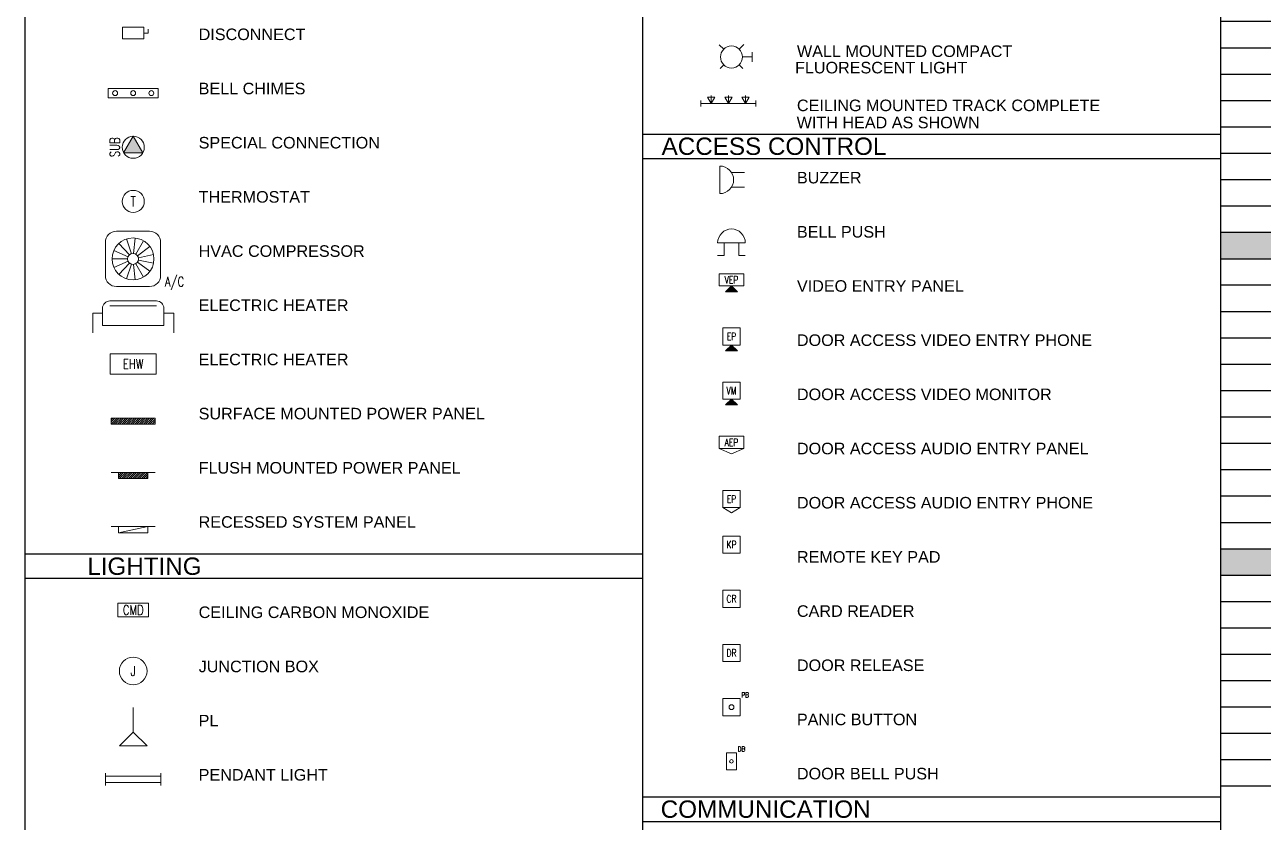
# Paper-space layout 'Symbols A0' of a CAD drawing. Header units: inches. Extents: x 0 to 46.6, y 0 to 35.5.
# Drawn here: x 14.22 to 27.73, y 17.95 to 26.64 of the extents above; entities that cross this region are included whole.
import ezdxf
from ezdxf.enums import TextEntityAlignment as Align

# ---------------------------------------------------------------- set-up
doc = ezdxf.new("R2010")
doc.units = ezdxf.units.IN
for name, color, linetype, lineweight in [('E-ACCS', 152, 'Continuous', 5), ('E-LITE', 24, 'Continuous', 5), ('E-LITE-IDEN', 4, 'Continuous', 5), ('E-POWR', 1, 'Continuous', 5), ('G-ANNO-TEXT', 3, 'Continuous', 15), ('G-PAPR-MEDM', 6, 'Continuous', 30)]:
    doc.layers.add(name, color=color, linetype=linetype, lineweight=lineweight)
doc.layers.add('E-CTRL-IDEN', color=4, linetype='Continuous')
doc.styles.add('LARGE', font='arial.ttf', dxfattribs={"height": 0.1875})
doc.styles.add('MEDIUM', font='arial.ttf', dxfattribs={"height": 0.125})
doc.styles.add('Medium text', font='arial.ttf', dxfattribs={"height": 3.2})
doc.styles.add('NOTES_ROMANS', font='romans.shx', dxfattribs={"width": 0.75})

# ---------------------------------------------------------------- blocks, each defined once
blk = doc.blocks.new('CEILING CARBON MONOXIDE')
blk.add_lwpolyline([(0, 0), (12.5, 0), (12.5, 5.56), (0, 5.56)], close=True)
at = {"style": 'NOTES_ROMANS', "width": 0.75}
blk.add_text('CMD', height=4, dxfattribs=at).set_placement((6.25, 2.78), align=Align.MIDDLE_CENTER)
blk = doc.blocks.new('DISCONNECT')
for p, q in [((8.69, 2.37), (10.45, 2.37)), ((10.45, 2.37), (10.45, 3.93))]:
    blk.add_line(p, q)
blk.add_lwpolyline([(8.69, 0), (0, 0), (0, 4.74), (8.69, 4.74)], close=True)
blk = doc.blocks.new('BELL CHIMES')
for p, q in [((-1.86, 10.23), (-1.86, -10.23)), ((1.86, 10.23), (-1.86, 10.23)), ((1.86, -10.23), (1.86, 10.23)), ((-1.86, -10.23), (1.86, -10.23))]:
    blk.add_line(p, q)
for centre in [(0, 7.37), (0, 0), (0, -7.37)]:
    blk.add_circle(centre, 1)
blk = doc.blocks.new('SPECIAL CONNECTION')
blk.add_lwpolyline([(0, 4.5), (-3.9, -2.25), (3.9, -2.25)], close=True)
blk.add_circle((0, 0), 4.5)
blk.add_solid([(-3.9, -2.25), (0, 4.5), (3.9, -2.25)])
at = {"style": 'NOTES_ROMANS', "width": 0.75}
blk.add_text('SUB', height=4, rotation=90, dxfattribs=at).set_placement((-7.5, 0), align=Align.MIDDLE_CENTER)
blk = doc.blocks.new('THERMOSTAT')
blk.add_circle((0, 0), 4.5)
at = {"style": 'NOTES_ROMANS', "width": 0.75}
blk.add_text('T', height=4, dxfattribs=at).set_placement((0, 0), align=Align.MIDDLE_CENTER)
blk = doc.blocks.new('HVAC COMPRESSOR')
for p, q in [((4.5, 22.5), (18, 22.5)), ((0, 4.5), (0, 18)), ((9.75, 12.91), (5.53, 17.6)), ((10.56, 13.38), (8.61, 19.38)), ((11.48, 13.47), (12.14, 19.75)), ((12.37, 13.19), (15.52, 18.65)), ((13.06, 12.56), (18.16, 16.27)), ((22.5, 18), (22.5, 4.5)), ((9.01, 11.25), (2.71, 11.25)), ((9.21, 12.16), (3.44, 14.73)), ((9.21, 10.34), (3.44, 7.77)), ((13.44, 11.71), (19.61, 13.03)), ((13.44, 10.79), (19.61, 9.47)), ((9.75, 9.59), (5.53, 4.9)), ((10.56, 9.12), (8.61, 3.12)), ((11.48, 9.03), (12.14, 2.75)), ((12.37, 9.31), (15.52, 3.85)), ((13.06, 9.94), (18.16, 6.23)), ((18, 0), (4.5, 0))]:
    blk.add_line(p, q)
for radius in [8.54, 2.24]:
    blk.add_circle((11.25, 11.25), radius)
for centre, start, end in [((4.5, 18), 90, 180), ((18, 18), 0, 90), ((4.5, 4.5), 180, 270), ((18, 4.5), 270, 0)]:
    blk.add_arc(centre, 4.5, start, end)
at = {"style": 'NOTES_ROMANS', "width": 0.75}
blk.add_text('A/C', height=4, dxfattribs=at).set_placement((24.25, 2), align=Align.MIDDLE_LEFT)
blk = doc.blocks.new('Buzzer')
for p, q in [((0, 5.63), (0, -5.63)), ((4.76, 3), (10, 3)), ((4.76, -3), (10, -3))]:
    blk.add_line(p, q)
blk.add_arc((0, 0), 5.63, 270, 90)
blk = doc.blocks.new('Bell Push')
for p, q in [((-5.63, 5.24), (5.63, 5.24)), ((-3, 5.24), (-3, 0)), ((3, 5.24), (3, 0)), ((-3, 0), (-5.63, 0)), ((3, 0), (5.63, 0))]:
    blk.add_line(p, q)
blk.add_arc((0, 5.24), 5.63, 0, 180)
blk = doc.blocks.new('Junction Box')
blk.add_circle((0, 0), 5.63)
at = {"layer": 'E-LITE-IDEN', "style": 'NOTES_ROMANS', "width": 0.75}
blk.add_text('J', height=4, dxfattribs=at).set_placement((0, 0), align=Align.MIDDLE_CENTER)
blk = doc.blocks.new('Electric Heater')
blk.add_line((-9.5, 8), (9.5, 8))
blk.add_lwpolyline([(-12.5, 0), (12.5, 0), (12.5, 7, 0.414214), (9.5, 10), (-9.5, 10, 0.414214), (-12.5, 7)], format="xyb", close=True)
for points in [[(-12.5, 5), (-16.5, 5), (-16.5, -3)], [(12.5, 5), (16.5, 5), (16.5, -3)]]:
    blk.add_lwpolyline(points)
blk = doc.blocks.new('Electric Water Heater')
blk.add_lwpolyline([(-9.37, -4.17), (9.38, -4.17), (9.38, 4.17), (-9.37, 4.17)], close=True)
at = {"style": 'NOTES_ROMANS', "width": 0.75}
blk.add_text('EHW', height=4, dxfattribs=at).set_placement((0, 0), align=Align.MIDDLE_CENTER)
blk = doc.blocks.new('PL')
blk.add_line((0, -10), (0, 0))
blk.add_lwpolyline([(-5.625, -15.625), (5.625, -15.625), (0, -10)], close=True)
blk = doc.blocks.new('Pendant Light')
for p, q in [((-11.24, 2.5), (-11.24, -2.5)), ((11.24, 1.25), (-11.24, 1.25)), ((11.24, 2.5), (11.24, -2.5)), ((11.24, -1.25), (-11.24, -1.25))]:
    blk.add_line(p, q)
blk = doc.blocks.new('WALL MOUNTED COMPACT FLUORESCENT LIGHT')
at = {"lineweight": -2}
for p, q in [((-3.17, 3.17), (-5, 5)), ((3.17, 3.17), (5.02, 5.02)), ((-3.17, -3.17), (-4.65, -4.65)), ((3.17, -3.17), (4.64, -4.64))]:
    blk.add_line(p, q, dxfattribs=at)
for p, q in [((4.49, 0), (8.49, 0)), ((8.49, -2), (8.49, 2))]:
    blk.add_line(p, q)
blk.add_circle((0, 0), 4.49, dxfattribs=at)
blk = doc.blocks.new('FLUSH MOUNTED POWER PANEL')
for p, q in [((9, 0), (-9, 0)), ((-6, -2.1), (-3.9, 0)), ((-6, 0), (-6, -2.5)), ((-5.52, -2.5), (-3.02, 0)), ((-2.86, -2.5), (-0.36, 0)), ((-1.98, -2.5), (0.52, 0)), ((0.67, -2.5), (3.17, 0)), ((1.56, -2.5), (4.06, 0)), ((6, -2.5), (6, 0)), ((-6, -0.33), (-5.67, 0)), ((-6, -1.22), (-4.78, 0)), ((-6, -2.5), (6, -2.5)), ((-4.63, -2.5), (-2.13, 0)), ((-3.75, -2.5), (-1.25, 0)), ((-1.1, -2.5), (1.4, 0)), ((-0.21, -2.5), (2.29, 0)), ((2.44, -2.5), (4.94, 0)), ((3.32, -2.5), (5.82, 0)), ((4.21, -2.5), (6, -0.71)), ((5.09, -2.5), (6, -1.59)), ((5.98, -2.5), (6, -2.48))]:
    blk.add_line(p, q)
blk = doc.blocks.new('RECESSED SYSTEM PANEL')
for p, q in [((9, 0), (-9, 0)), ((-6, 0), (-6, -2.5)), ((-6, -2.5), (6, 0)), ((6, -2.5), (6, 0)), ((-6, -2.5), (6, -2.5)), ((5.98, -2.5), (6, -2.48))]:
    blk.add_line(p, q)
blk = doc.blocks.new('SURFACE MOUNTED POWER PANEL')
for p, q in [((-9, -0.66), (-8.34, 0)), ((-9, -1.54), (-7.46, 0)), ((-9, -2.42), (-6.58, 0)), ((-8.19, -2.5), (-5.69, 0)), ((-7.31, -2.5), (-4.81, 0)), ((-6.43, -2.5), (-3.93, 0)), ((-5.54, -2.5), (-3.04, 0)), ((-4.66, -2.5), (-2.16, 0)), ((-3.77, -2.5), (-1.27, 0)), ((-2.89, -2.5), (-0.39, 0)), ((-2.01, -2.5), (0.49, 0)), ((-1.12, -2.5), (1.38, 0)), ((-0.24, -2.5), (2.26, 0)), ((0.65, -2.5), (3.15, 0)), ((1.53, -2.5), (4.03, 0)), ((2.41, -2.5), (4.91, 0)), ((3.3, -2.5), (5.8, 0)), ((4.18, -2.5), (6.68, 0)), ((5.07, -2.5), (7.57, 0)), ((5.95, -2.5), (8.45, 0)), ((6.83, -2.5), (9, -0.33)), ((7.72, -2.5), (9, -1.22)), ((8.6, -2.5), (9, -2.1))]:
    blk.add_line(p, q)
blk.add_lwpolyline([(-9, -2.5), (9, -2.5), (9, 0), (-9, 0)], close=True)
blk = doc.blocks.new('VIDEO ENTRY PANEL')
h = blk.add_hatch(color=256)
h.dxf.hatch_style = 1
h.paths.add_polyline_path([(-2.5, -7.33), (2.5, -7.33), (0, -5)])
for points in [[(-5, -5), (5, -5), (5, 0), (-5, 0)], [(-2.5, -7.33), (2.5, -7.33), (0, -5)]]:
    blk.add_lwpolyline(points, close=True)
at = {"layer": 'E-CTRL-IDEN', "insert": (0, -2.5), "char_height": 3, "width": 5.9229, "attachment_point": 5, "style": 'NOTES_ROMANS'}
blk.add_mtext('VEP', dxfattribs=at)
blk = doc.blocks.new('DOOR ACCESS VIDEO ENTRY PANEL')
h = blk.add_hatch(color=256)
h.dxf.hatch_style = 1
h.paths.add_polyline_path([(-2.5, -9.33), (2.5, -9.33), (0, -7)])
for points in [[(-3.5, -7), (3.5, -7), (3.5, 0), (-3.5, 0)], [(-2.5, -9.33), (2.5, -9.33), (0, -7)]]:
    blk.add_lwpolyline(points, close=True)
at = {"layer": 'E-CTRL-IDEN', "style": 'NOTES_ROMANS', "width": 0.75}
blk.add_text('EP', height=3, dxfattribs=at).set_placement((0, -3.5), align=Align.MIDDLE_CENTER)
blk = doc.blocks.new('DOOR ACCESS VIDEO MONITOR')
h = blk.add_hatch(color=256)
h.dxf.hatch_style = 1
h.paths.add_polyline_path([(-2.5, -9.33), (2.5, -9.33), (0, -7)])
for points in [[(-3.5, -7), (3.5, -7), (3.5, 0), (-3.5, 0)], [(-2.5, -9.33), (2.5, -9.33), (0, -7)]]:
    blk.add_lwpolyline(points, close=True)
at = {"layer": 'E-CTRL-IDEN', "style": 'NOTES_ROMANS', "width": 0.75}
blk.add_text('VM', height=3, dxfattribs=at).set_placement((0, -3.5), align=Align.MIDDLE_CENTER)
blk = doc.blocks.new('DOOR ACCESS AUDIO ENTRY PANEL')
for points in [[(-5, -5), (5, -5), (5, 0), (-5, 0)], [(5, -5), (-5, -5), (0, -7.16)]]:
    blk.add_lwpolyline(points, close=True)
at = {"layer": 'E-CTRL-IDEN', "insert": (0, -2.5), "char_height": 3, "width": 5.9229, "attachment_point": 5, "style": 'NOTES_ROMANS'}
blk.add_mtext('AEP', dxfattribs=at)
blk = doc.blocks.new('DOOR ACCESS AUDIO ENTRY PHONE')
blk.add_lwpolyline([(-3.5, -7), (3.5, -7), (3.5, 0), (-3.5, 0)], close=True)
blk.add_lwpolyline([(-3.5, -7), (0, -9.16), (3.5, -7)])
at = {"layer": 'E-CTRL-IDEN', "style": 'NOTES_ROMANS', "width": 0.75}
blk.add_text('EP', height=3, dxfattribs=at).set_placement((0, -3.5), align=Align.MIDDLE_CENTER)
blk = doc.blocks.new('REMOTE KEY PAD')
blk.add_lwpolyline([(-3.5, -3.5), (3.5, -3.5), (3.5, 3.5), (-3.5, 3.5)], close=True)
at = {"layer": 'E-CTRL-IDEN', "style": 'NOTES_ROMANS', "width": 0.75}
blk.add_text('KP', height=3, dxfattribs=at).set_placement((0, 0), align=Align.MIDDLE_CENTER)
blk = doc.blocks.new('CARD READER')
blk.add_lwpolyline([(-3.5, -3.5), (3.5, -3.5), (3.5, 3.5), (-3.5, 3.5)], close=True)
at = {"layer": 'E-CTRL-IDEN', "style": 'NOTES_ROMANS', "width": 0.75}
blk.add_text('CR', height=3, dxfattribs=at).set_placement((0, 0), align=Align.MIDDLE_CENTER)
blk = doc.blocks.new('DOOR RELEASE')
blk.add_lwpolyline([(-3.5, -3.5), (3.5, -3.5), (3.5, 3.5), (-3.5, 3.5)], close=True)
at = {"layer": 'E-CTRL-IDEN', "style": 'NOTES_ROMANS', "width": 0.75}
blk.add_text('DR', height=3, dxfattribs=at).set_placement((0, 0), align=Align.MIDDLE_CENTER)
blk = doc.blocks.new('PANIC BUTTON')
blk.add_lwpolyline([(-3.5, -3.5), (3.5, -3.5), (3.5, 3.5), (-3.5, 3.5)], close=True)
blk.add_circle((0, 0), 1)
at = {"layer": 'E-CTRL-IDEN', "style": 'NOTES_ROMANS', "width": 0.75}
blk.add_text('PB', height=2, dxfattribs=at).set_placement((4, 4))
blk = doc.blocks.new('DOOR BELL PUSH')
blk.add_lwpolyline([(-2, -3.5), (2, -3.5), (2, 3.5), (-2, 3.5)], close=True)
blk.add_circle((0, 0), 0.75)
at = {"layer": 'E-CTRL-IDEN', "style": 'NOTES_ROMANS', "width": 0.75}
blk.add_text('DB', height=2, dxfattribs=at).set_placement((2.5, 4))
blk = doc.blocks.new('*T133')
at = {"layer": 'G-PAPR-MEDM', "color": 0, "linetype": 'ByBlock', "lineweight": -2, "transparency": 16777216}
for p, q in [((0, 0), (7.88, 0)), ((0, 0), (0, -0.288)), ((1.543, 0), (1.543, -0.288)), ((5.208, 0), (5.208, -0.288)), ((6.732, 0), (6.732, -0.288)), ((7.88, 0), (7.88, -15.819)), ((0, -0.575), (7.88, -0.575)), ((0, -0.575), (0, -1.15)), ((1.543, -0.575), (1.543, -1.15)), ((5.208, -0.575), (5.208, -1.15)), ((6.732, -0.575), (6.732, -1.15)), ((0, -0.863), (7.88, -0.863)), ((0, -1.438), (7.88, -1.438)), ((0, -1.438), (0, -5.465)), ((1.543, -1.438), (1.543, -5.465)), ((5.208, -1.438), (5.208, -5.465)), ((6.732, -1.438), (6.732, -5.465)), ((0, -1.726), (7.88, -1.726)), ((0, -2.013), (7.88, -2.013)), ((0, -2.301), (7.88, -2.301)), ((0, -2.589), (7.88, -2.589)), ((0, -2.876), (7.88, -2.876)), ((0, -3.164), (7.88, -3.164)), ((0, -3.451), (7.88, -3.451)), ((0, -3.739), (7.88, -3.739)), ((0, -4.027), (7.88, -4.027)), ((0, -4.314), (7.88, -4.314)), ((0, -4.602), (7.88, -4.602)), ((0, -4.89), (7.88, -4.89)), ((0, -5.177), (7.88, -5.177)), ((0, -5.752), (7.88, -5.752)), ((0, -5.752), (0, -9.779)), ((1.543, -5.752), (1.543, -9.779)), ((5.208, -5.752), (5.208, -9.779)), ((6.732, -5.752), (6.732, -9.779)), ((0, -6.04), (7.88, -6.04)), ((0, -6.328), (7.88, -6.328)), ((0, -6.615), (7.88, -6.615)), ((0, -6.903), (7.88, -6.903)), ((0, -7.19), (7.88, -7.19)), ((0, -7.478), (7.88, -7.478)), ((0, -7.766), (7.88, -7.766)), ((0, -8.053), (7.88, -8.053)), ((0, -8.341), (7.88, -8.341)), ((0, -8.629), (7.88, -8.629)), ((0, -8.916), (7.88, -8.916)), ((0, -9.204), (7.88, -9.204)), ((0, -9.491), (7.88, -9.491)), ((0, -10.067), (7.88, -10.067)), ((0, -10.067), (0, -13.231)), ((1.543, -10.067), (1.543, -13.231)), ((5.208, -10.067), (5.208, -13.231)), ((6.732, -10.067), (6.732, -13.231)), ((0, -10.354), (7.88, -10.354)), ((0, -10.642), (7.88, -10.642)), ((0, -10.93), (7.88, -10.93)), ((0, -11.217), (7.88, -11.217)), ((0, -11.505), (7.88, -11.505)), ((0, -11.792), (7.88, -11.792)), ((0, -12.08), (7.88, -12.08)), ((0, -12.368), (7.88, -12.368)), ((0, -12.655), (7.88, -12.655)), ((0, -12.943), (7.88, -12.943)), ((0, -13.518), (7.88, -13.518)), ((0, -13.518), (0, -15.819)), ((1.543, -13.518), (1.543, -15.819)), ((5.208, -13.518), (5.208, -15.819)), ((6.732, -13.518), (6.732, -15.819)), ((0, -13.806), (7.88, -13.806)), ((0, -14.093), (7.88, -14.093)), ((0, -14.381), (7.88, -14.381)), ((0, -14.669), (7.88, -14.669)), ((0, -14.956), (7.88, -14.956)), ((0, -15.244), (7.88, -15.244)), ((0, -15.531), (7.88, -15.531)), ((0, -15.819), (7.88, -15.819))]:
    blk.add_line(p, q, dxfattribs=at)
at = {"layer": 'G-PAPR-MEDM', "color": 7, "linetype": 'ByBlock', "lineweight": -2, "transparency": 16777216}
for p, q in [((0, -0.288), (7.88, -0.288)), ((0, -0.288), (0, -0.575)), ((0, -1.15), (7.88, -1.15)), ((0, -1.15), (0, -1.438)), ((0, -5.465), (7.88, -5.465)), ((0, -5.465), (0, -5.752)), ((0, -9.779), (7.88, -9.779)), ((0, -9.779), (0, -10.067)), ((0, -13.231), (7.88, -13.231)), ((0, -13.231), (0, -13.518))]:
    blk.add_line(p, q, dxfattribs=at)
at = {"layer": 'G-PAPR-MEDM', "color": 9, "transparency": 16777216}
for points in [[(0, -0.288), (0, -0.575), (7.88, -0.288), (7.88, -0.575)], [(0, -1.15), (0, -1.438), (7.88, -1.15), (7.88, -1.438)], [(0, -5.465), (0, -5.752), (7.88, -5.465), (7.88, -5.752)], [(0, -9.779), (0, -10.067), (7.88, -9.779), (7.88, -10.067)], [(0, -13.231), (0, -13.518), (7.88, -13.231), (7.88, -13.518)]]:
    blk.add_solid(points, dxfattribs=at)
at = {"layer": 'G-PAPR-MEDM', "color": 7, "transparency": 16777216, "attachment_point": 2, "style": 'MEDIUM'}
for s, insert, char_height, width in [('{\\fArial|b0|i0|c0;SHEET NO.', (0.771, -0.059), 0.125, 1.42467), ('{\\fArial|b0|i0|c0;DESCRIPTION', (3.375, -0.059), 0.125, 3.5466), ('{\\fArial|b0|i0|c0;ISSUED ON', (5.97, -0.059), 0.125, 1.4059), ('{\\fArial|b0|i0|c0;REV NO.', (7.306, -0.059), 0.125, 1.03003), ('{\\fArial|b0|i0|c0;GENERAL', (3.94, -0.347), 0.125, 7.7618), ('{\\fArial|b0|i0|c0;G-001', (0.771, -0.634), 0.125, 1.42467), ('{\\fArial|b0|i0|c0;COVER SHEET', (3.375, -0.634), 0.12608, 3.5466), ('{\\fArial|b0|i0|c0;22/05/2013', (5.97, -0.634), 0.12608, 1.4059), ('{\\fArial|b0|i0|c0;R0', (7.306, -0.634), 0.12608, 1.03003), ('{\\fArial|b0|i0|c0;G-002', (0.771, -0.922), 0.125, 1.42467), ('{\\fArial|b0|i0|c0;SYMBOLS & LEGENDS', (3.375, -0.922), 0.12608, 3.5466), ('{\\fArial|b0|i0|c0;', (5.97, -0.922), 0.12608, 1.4059), ('{\\fArial|b0|i0|c0;R0', (7.306, -0.922), 0.12608, 1.03003), ('{\\fArial|b0|i0|c0;ARCHITECTURAL FLOOR PLANS', (3.94, -1.21), 0.125, 7.7618), ('{\\fArial|b0|i0|c0;', (0.771, -1.497), 0.125, 1.42467), ('{\\fArial|b0|i0|c0;', (3.375, -1.497), 0.12608, 3.5466), ('{\\fArial|b0|i0|c0;', (5.97, -1.497), 0.12608, 1.4059), ('{\\fArial|b0|i0|c0;', (7.306, -1.497), 0.12608, 1.03003), ('{\\fArial|b0|i0|c0;', (0.771, -1.785), 0.125, 1.42467), ('{\\fArial|b0|i0|c0;', (3.375, -1.785), 0.12608, 3.5466), ('{\\fArial|b0|i0|c0;', (5.97, -1.785), 0.12608, 1.4059), ('{\\fArial|b0|i0|c0;', (7.306, -1.785), 0.12608, 1.03003), ('{\\fArial|b0|i0|c0;', (0.771, -2.072), 0.125, 1.42467), ('{\\fArial|b0|i0|c0;', (3.375, -2.072), 0.12608, 3.5466), ('{\\fArial|b0|i0|c0;', (5.97, -2.072), 0.12608, 1.4059), ('{\\fArial|b0|i0|c0;', (7.306, -2.072), 0.12608, 1.03003), ('{\\fArial|b0|i0|c0;', (0.771, -2.36), 0.125, 1.42467), ('{\\fArial|b0|i0|c0;', (3.375, -2.36), 0.12608, 3.5466), ('{\\fArial|b0|i0|c0;', (5.97, -2.36), 0.12608, 1.4059), ('{\\fArial|b0|i0|c0;', (7.306, -2.36), 0.12608, 1.03003), ('{\\fArial|b0|i0|c0;', (0.771, -2.648), 0.125, 1.42467), ('{\\fArial|b0|i0|c0;', (3.375, -2.648), 0.12608, 3.5466), ('{\\fArial|b0|i0|c0;', (5.97, -2.648), 0.12608, 1.4059), ('{\\fArial|b0|i0|c0;', (7.306, -2.648), 0.12608, 1.03003), ('{\\fArial|b0|i0|c0;', (0.771, -2.935), 0.125, 1.42467), ('{\\fArial|b0|i0|c0;', (3.375, -2.935), 0.12608, 3.5466), ('{\\fArial|b0|i0|c0;', (5.97, -2.935), 0.12608, 1.4059), ('{\\fArial|b0|i0|c0;', (7.306, -2.935), 0.12608, 1.03003), ('{\\fArial|b0|i0|c0;', (0.771, -3.223), 0.125, 1.42467), ('{\\fArial|b0|i0|c0;', (3.375, -3.223), 0.12608, 3.5466), ('{\\fArial|b0|i0|c0;', (5.97, -3.223), 0.12608, 1.4059), ('{\\fArial|b0|i0|c0;', (7.306, -3.223), 0.12608, 1.03003), ('{\\fArial|b0|i0|c0;', (0.771, -3.511), 0.125, 1.42467), ('{\\fArial|b0|i0|c0;', (3.375, -3.511), 0.12608, 3.5466), ('{\\fArial|b0|i0|c0;', (5.97, -3.511), 0.12608, 1.4059), ('{\\fArial|b0|i0|c0;', (7.306, -3.511), 0.12608, 1.03003), ('{\\fArial|b0|i0|c0;', (0.771, -3.798), 0.125, 1.42467), ('{\\fArial|b0|i0|c0;', (3.375, -3.798), 0.12608, 3.5466), ('{\\fArial|b0|i0|c0;', (5.97, -3.798), 0.12608, 1.4059), ('{\\fArial|b0|i0|c0;', (7.306, -3.798), 0.12608, 1.03003), ('{\\fArial|b0|i0|c0;', (0.771, -4.086), 0.125, 1.42467), ('{\\fArial|b0|i0|c0;', (3.375, -4.086), 0.12608, 3.5466), ('{\\fArial|b0|i0|c0;', (5.97, -4.086), 0.12608, 1.4059), ('{\\fArial|b0|i0|c0;', (7.306, -4.086), 0.12608, 1.03003), ('{\\fArial|b0|i0|c0;', (0.771, -4.373), 0.125, 1.42467), ('{\\fArial|b0|i0|c0;new', (3.375, -4.373), 0.12608, 3.5466), ('{\\fArial|b0|i0|c0;', (5.97, -4.373), 0.12608, 1.4059), ('{\\fArial|b0|i0|c0;', (7.306, -4.373), 0.12608, 1.03003), ('{\\fArial|b0|i0|c0;', (0.771, -4.661), 0.125, 1.42467), ('{\\fArial|b0|i0|c0;', (3.375, -4.661), 0.12608, 3.5466), ('{\\fArial|b0|i0|c0;', (5.97, -4.661), 0.12608, 1.4059), ('{\\fArial|b0|i0|c0;', (7.306, -4.661), 0.12608, 1.03003), ('{\\fArial|b0|i0|c0;', (0.771, -4.949), 0.125, 1.42467), ('{\\fArial|b0|i0|c0;', (3.375, -4.949), 0.12608, 3.5466), ('{\\fArial|b0|i0|c0;', (5.97, -4.949), 0.12608, 1.4059), ('{\\fArial|b0|i0|c0;', (7.306, -4.949), 0.12608, 1.03003), ('{\\fArial|b0|i0|c0;', (0.771, -5.236), 0.125, 1.42467), ('{\\fArial|b0|i0|c0;', (3.375, -5.236), 0.125, 3.5466), ('{\\fArial|b0|i0|c0;', (5.97, -5.236), 0.125, 1.4059), ('{\\fArial|b0|i0|c0;', (7.306, -5.236), 0.125, 1.03003), ('{\\fArial|b0|i0|c0;ARCHITECTURAL WORKING DRAWINGS', (3.94, -5.524), 0.125, 7.7618), ('{\\fArial|b0|i0|c0;', (0.771, -5.811), 0.125, 1.42467), ('{\\fArial|b0|i0|c0;', (3.375, -5.811), 0.12608, 3.5466), ('{\\fArial|b0|i0|c0;', (5.97, -5.811), 0.12608, 1.4059), ('{\\fArial|b0|i0|c0;', (7.306, -5.811), 0.12608, 1.03003), ('{\\fArial|b0|i0|c0;', (0.771, -6.099), 0.125, 1.42467), ('{\\fArial|b0|i0|c0;', (3.375, -6.099), 0.12608, 3.5466), ('{\\fArial|b0|i0|c0;', (5.97, -6.099), 0.12608, 1.4059), ('{\\fArial|b0|i0|c0;', (7.306, -6.099), 0.12608, 1.03003), ('{\\fArial|b0|i0|c0;', (0.771, -6.387), 0.125, 1.42467), ('{\\fArial|b0|i0|c0;', (3.375, -6.387), 0.12608, 3.5466), ('{\\fArial|b0|i0|c0;', (5.97, -6.387), 0.12608, 1.4059), ('{\\fArial|b0|i0|c0;', (7.306, -6.387), 0.12608, 1.03003), ('{\\fArial|b0|i0|c0;', (0.771, -6.674), 0.125, 1.42467), ('{\\fArial|b0|i0|c0;', (3.375, -6.674), 0.12608, 3.5466), ('{\\fArial|b0|i0|c0;', (5.97, -6.674), 0.12608, 1.4059), ('{\\fArial|b0|i0|c0;', (7.306, -6.674), 0.12608, 1.03003), ('{\\fArial|b0|i0|c0;', (0.771, -6.962), 0.125, 1.42467), ('{\\fArial|b0|i0|c0;', (3.375, -6.962), 0.12608, 3.5466), ('{\\fArial|b0|i0|c0;', (5.97, -6.962), 0.12608, 1.4059), ('{\\fArial|b0|i0|c0;', (7.306, -6.962), 0.12608, 1.03003), ('{\\fArial|b0|i0|c0;', (0.771, -7.25), 0.125, 1.42467), ('{\\fArial|b0|i0|c0;', (3.375, -7.25), 0.12608, 3.5466), ('{\\fArial|b0|i0|c0;', (5.97, -7.25), 0.12608, 1.4059), ('{\\fArial|b0|i0|c0;', (7.306, -7.25), 0.12608, 1.03003), ('{\\fArial|b0|i0|c0;', (0.771, -7.537), 0.125, 1.42467), ('{\\fArial|b0|i0|c0;', (3.375, -7.537), 0.12608, 3.5466), ('{\\fArial|b0|i0|c0;', (5.97, -7.537), 0.12608, 1.4059), ('{\\fArial|b0|i0|c0;', (7.306, -7.537), 0.12608, 1.03003), ('{\\fArial|b0|i0|c0;', (0.771, -7.825), 0.125, 1.42467), ('{\\fArial|b0|i0|c0;', (3.375, -7.825), 0.12608, 3.5466), ('{\\fArial|b0|i0|c0;', (5.97, -7.825), 0.12608, 1.4059), ('{\\fArial|b0|i0|c0;', (7.306, -7.825), 0.12608, 1.03003), ('{\\fArial|b0|i0|c0;', (0.771, -8.112), 0.125, 1.42467), ('{\\fArial|b0|i0|c0;', (3.375, -8.112), 0.12608, 3.5466), ('{\\fArial|b0|i0|c0;', (5.97, -8.112), 0.12608, 1.4059), ('{\\fArial|b0|i0|c0;', (7.306, -8.112), 0.12608, 1.03003), ('{\\fArial|b0|i0|c0;', (0.771, -8.4), 0.125, 1.42467), ('{\\fArial|b0|i0|c0;', (3.375, -8.4), 0.12608, 3.5466), ('{\\fArial|b0|i0|c0;', (5.97, -8.4), 0.12608, 1.4059), ('{\\fArial|b0|i0|c0;', (7.306, -8.4), 0.12608, 1.03003), ('{\\fArial|b0|i0|c0;', (0.771, -8.688), 0.125, 1.42467), ('{\\fArial|b0|i0|c0;', (3.375, -8.688), 0.12608, 3.5466), ('{\\fArial|b0|i0|c0;', (5.97, -8.688), 0.12608, 1.4059), ('{\\fArial|b0|i0|c0;', (7.306, -8.688), 0.12608, 1.03003), ('{\\fArial|b0|i0|c0;', (0.771, -8.975), 0.125, 1.42467), ('{\\fArial|b0|i0|c0;', (3.375, -8.975), 0.12608, 3.5466), ('{\\fArial|b0|i0|c0;', (5.97, -8.975), 0.12608, 1.4059), ('{\\fArial|b0|i0|c0;', (7.306, -8.975), 0.12608, 1.03003), ('{\\fArial|b0|i0|c0;', (0.771, -9.263), 0.125, 1.42467), ('{\\fArial|b0|i0|c0;', (3.375, -9.263), 0.12608, 3.5466), ('{\\fArial|b0|i0|c0;', (5.97, -9.263), 0.12608, 1.4059), ('{\\fArial|b0|i0|c0;', (7.306, -9.263), 0.12608, 1.03003), ('{\\fArial|b0|i0|c0;', (0.771, -9.551), 0.125, 1.42467), ('{\\fArial|b0|i0|c0;', (3.375, -9.551), 0.125, 3.5466), ('{\\fArial|b0|i0|c0;', (5.97, -9.551), 0.125, 1.4059), ('{\\fArial|b0|i0|c0;', (7.306, -9.551), 0.125, 1.03003), ('{\\fArial|b0|i0|c0;ARCHITECTURAL ELEVATIONS / SECTIONS', (3.94, -9.838), 0.125, 7.7618), ('{\\fArial|b0|i0|c0;', (0.771, -10.126), 0.125, 1.42467), ('{\\fArial|b0|i0|c0;', (3.375, -10.126), 0.12608, 3.5466), ('{\\fArial|b0|i0|c0;', (5.97, -10.126), 0.12608, 1.4059), ('{\\fArial|b0|i0|c0;', (7.306, -10.126), 0.12608, 1.03003), ('{\\fArial|b0|i0|c0;', (0.771, -10.413), 0.125, 1.42467), ('{\\fArial|b0|i0|c0;', (3.375, -10.413), 0.12608, 3.5466), ('{\\fArial|b0|i0|c0;', (5.97, -10.413), 0.12608, 1.4059), ('{\\fArial|b0|i0|c0;', (7.306, -10.413), 0.12608, 1.03003), ('{\\fArial|b0|i0|c0;', (0.771, -10.701), 0.125, 1.42467), ('{\\fArial|b0|i0|c0;', (3.375, -10.701), 0.12608, 3.5466), ('{\\fArial|b0|i0|c0;', (5.97, -10.701), 0.12608, 1.4059), ('{\\fArial|b0|i0|c0;', (7.306, -10.701), 0.12608, 1.03003), ('{\\fArial|b0|i0|c0;', (0.771, -10.989), 0.125, 1.42467), ('{\\fArial|b0|i0|c0;', (3.375, -10.989), 0.12608, 3.5466), ('{\\fArial|b0|i0|c0;', (5.97, -10.989), 0.12608, 1.4059), ('{\\fArial|b0|i0|c0;', (7.306, -10.989), 0.12608, 1.03003), ('{\\fArial|b0|i0|c0;', (0.771, -11.276), 0.125, 1.42467), ('{\\fArial|b0|i0|c0;', (3.375, -11.276), 0.12608, 3.5466), ('{\\fArial|b0|i0|c0;', (5.97, -11.276), 0.12608, 1.4059), ('{\\fArial|b0|i0|c0;', (7.306, -11.276), 0.12608, 1.03003), ('{\\fArial|b0|i0|c0;', (0.771, -11.564), 0.125, 1.42467), ('{\\fArial|b0|i0|c0;', (3.375, -11.564), 0.12608, 3.5466), ('{\\fArial|b0|i0|c0;', (5.97, -11.564), 0.12608, 1.4059), ('{\\fArial|b0|i0|c0;', (7.306, -11.564), 0.12608, 1.03003), ('{\\fArial|b0|i0|c0;', (0.771, -11.852), 0.125, 1.42467), ('{\\fArial|b0|i0|c0;', (3.375, -11.852), 0.12608, 3.5466), ('{\\fArial|b0|i0|c0;', (5.97, -11.852), 0.12608, 1.4059), ('{\\fArial|b0|i0|c0;', (7.306, -11.852), 0.12608, 1.03003), ('{\\fArial|b0|i0|c0;', (0.771, -12.139), 0.125, 1.42467), ('{\\fArial|b0|i0|c0;', (3.375, -12.139), 0.12608, 3.5466), ('{\\fArial|b0|i0|c0;', (5.97, -12.139), 0.12608, 1.4059), ('{\\fArial|b0|i0|c0;', (7.306, -12.139), 0.12608, 1.03003), ('{\\fArial|b0|i0|c0;', (0.771, -12.427), 0.125, 1.42467), ('{\\fArial|b0|i0|c0;', (3.375, -12.427), 0.12608, 3.5466), ('{\\fArial|b0|i0|c0;', (5.97, -12.427), 0.12608, 1.4059), ('{\\fArial|b0|i0|c0;', (7.306, -12.427), 0.12608, 1.03003), ('{\\fArial|b0|i0|c0;', (0.771, -12.714), 0.125, 1.42467), ('{\\fArial|b0|i0|c0;', (3.375, -12.714), 0.12608, 3.5466), ('{\\fArial|b0|i0|c0;', (5.97, -12.714), 0.12608, 1.4059), ('{\\fArial|b0|i0|c0;', (7.306, -12.714), 0.12608, 1.03003), ('{\\fArial|b0|i0|c0;', (0.771, -13.002), 0.125, 1.42467), ('{\\fArial|b0|i0|c0;', (3.375, -13.002), 0.125, 3.5466), ('{\\fArial|b0|i0|c0;', (5.97, -13.002), 0.125, 1.4059), ('{\\fArial|b0|i0|c0;', (7.306, -13.002), 0.125, 1.03003), ('{\\fArial|b0|i0|c0;ARCHITECTURAL DETAILS', (3.94, -13.29), 0.125, 7.7618), ('{\\fArial|b0|i0|c0;', (0.771, -13.577), 0.125, 1.42467), ('{\\fArial|b0|i0|c0;', (3.375, -13.577), 0.12608, 3.5466), ('{\\fArial|b0|i0|c0;', (5.97, -13.577), 0.12608, 1.4059), ('{\\fArial|b0|i0|c0;', (7.306, -13.577), 0.12608, 1.03003), ('{\\fArial|b0|i0|c0;', (0.771, -13.865), 0.125, 1.42467), ('{\\fArial|b0|i0|c0;', (3.375, -13.865), 0.12608, 3.5466), ('{\\fArial|b0|i0|c0;', (5.97, -13.865), 0.12608, 1.4059), ('{\\fArial|b0|i0|c0;', (7.306, -13.865), 0.12608, 1.03003), ('{\\fArial|b0|i0|c0;', (0.771, -14.152), 0.125, 1.42467), ('{\\fArial|b0|i0|c0;', (3.375, -14.152), 0.12608, 3.5466), ('{\\fArial|b0|i0|c0;', (5.97, -14.152), 0.12608, 1.4059), ('{\\fArial|b0|i0|c0;', (7.306, -14.152), 0.12608, 1.03003), ('{\\fArial|b0|i0|c0;', (0.771, -14.44), 0.125, 1.42467), ('{\\fArial|b0|i0|c0;', (3.375, -14.44), 0.12608, 3.5466), ('{\\fArial|b0|i0|c0;', (5.97, -14.44), 0.12608, 1.4059), ('{\\fArial|b0|i0|c0;', (7.306, -14.44), 0.12608, 1.03003), ('{\\fArial|b0|i0|c0;', (0.771, -14.728), 0.125, 1.42467), ('{\\fArial|b0|i0|c0;', (3.375, -14.728), 0.12608, 3.5466), ('{\\fArial|b0|i0|c0;', (5.97, -14.728), 0.12608, 1.4059), ('{\\fArial|b0|i0|c0;', (7.306, -14.728), 0.12608, 1.03003), ('{\\fArial|b0|i0|c0;', (0.771, -15.015), 0.125, 1.42467), ('{\\fArial|b0|i0|c0;', (3.375, -15.015), 0.12608, 3.5466), ('{\\fArial|b0|i0|c0;', (5.97, -15.015), 0.12608, 1.4059), ('{\\fArial|b0|i0|c0;', (7.306, -15.015), 0.12608, 1.03003), ('{\\fArial|b0|i0|c0;', (0.771, -15.303), 0.125, 1.42467), ('{\\fArial|b0|i0|c0;', (3.375, -15.303), 0.12608, 3.5466), ('{\\fArial|b0|i0|c0;', (5.97, -15.303), 0.12608, 1.4059), ('{\\fArial|b0|i0|c0;', (7.306, -15.303), 0.12608, 1.03003), ('{\\fArial|b0|i0|c0;', (0.771, -15.591), 0.125, 1.42467), ('{\\fArial|b0|i0|c0;', (3.375, -15.591), 0.12608, 3.5466), ('{\\fArial|b0|i0|c0;', (5.97, -15.591), 0.12608, 1.4059), ('{\\fArial|b0|i0|c0;', (7.306, -15.591), 0.12608, 1.03003)]:
    blk.add_mtext(s, dxfattribs=dict(at, insert=insert, char_height=char_height, width=width))
blk = doc.blocks.new('Ceiling Mounted Track Complete with Head')
at = {"layer": 'E-LITE'}
for p, q in [((0, 0.033), (0, -0.033)), ((0, 0), (0.602, 0)), ((0.113, 0), (0.113, 0.087)), ((0.301, 0), (0.301, 0.087)), ((0.488, 0), (0.488, 0.087)), ((0.602, 0.033), (0.602, -0.033))]:
    blk.add_line(p, q, dxfattribs=at)
for points in [[(0.073, 0.07), (0.154, 0.07), (0.113, 0)], [(0.261, 0.07), (0.341, 0.07), (0.301, 0)], [(0.528, 0.07), (0.448, 0.07), (0.488, 0)]]:
    blk.add_lwpolyline(points, close=True, dxfattribs=at)

psp = doc.layouts.new('Symbols A0')

# ---------------------------------------------------------------- linework, layer by layer
at = {"layer": 'G-PAPR-MEDM'}
for p, q in [((14.223, 34.948), (14.223, 0.591)), ((27.265, 34.948), (27.265, 0.591)), ((20.961, 34.16), (20.961, 0.591)), ((20.961, 25.452), (27.265, 25.452)), ((20.961, 25.184), (27.265, 25.184)), ((14.223, 20.875), (20.961, 20.875)), ((14.223, 20.608), (20.961, 20.608)), ((20.961, 18.222), (27.265, 18.222)), ((20.961, 17.955), (27.265, 17.955))]:
    psp.add_line(p, q, dxfattribs=at)

# ---------------------------------------------------------------- block references
for name, p in [('*T133', (27.265, 34.16)), ('Ceiling Mounted Track Complete with Head', (21.596, 25.786))]:
    psp.add_blockref(name, p)
at = {"layer": 'E-ACCS', "xscale": 0.0267705442648153, "yscale": 0.0267705442648153, "zscale": 0.0267705442648153}
for name, p in [('Buzzer', (21.804, 24.953)), ('Bell Push', (21.931, 24.126)), ('VIDEO ENTRY PANEL', (21.931, 23.929)), ('DOOR ACCESS VIDEO ENTRY PANEL', (21.931, 23.338)), ('DOOR ACCESS VIDEO MONITOR', (21.931, 22.747)), ('DOOR ACCESS AUDIO ENTRY PANEL', (21.931, 22.156)), ('DOOR ACCESS AUDIO ENTRY PHONE', (21.931, 21.565)), ('REMOTE KEY PAD', (21.931, 20.974)), ('CARD READER', (21.931, 20.383)), ('DOOR RELEASE', (21.931, 19.792)), ('PANIC BUTTON', (21.931, 19.201)), ('DOOR BELL PUSH', (21.931, 18.61))]:
    psp.add_blockref(name, p, dxfattribs=at)
at = {"layer": 'E-LITE', "xscale": 0.0267705442648153, "yscale": 0.0267705442648153, "zscale": 0.0267705442648153}
for name, p in [('WALL MOUNTED COMPACT FLUORESCENT LIGHT', (21.931, 26.293)), ('CEILING CARBON MONOXIDE', (15.239, 20.186)), ('Junction Box', (15.406, 19.595)), ('PL', (15.406, 19.197)), ('Pendant Light', (15.406, 18.413))]:
    psp.add_blockref(name, p, dxfattribs=at)
at = {"layer": 'E-POWR', "xscale": 0.0267705442648153, "yscale": 0.0267705442648153, "zscale": 0.0267705442648153}
for name, p in [('DISCONNECT', (15.29, 26.49)), ('SPECIAL CONNECTION', (15.406, 25.308)), ('THERMOSTAT', (15.406, 24.717)), ('HVAC COMPRESSOR', (15.103, 23.789)), ('Electric Heater', (15.406, 23.364)), ('Electric Water Heater', (15.406, 22.944)), ('SURFACE MOUNTED POWER PANEL', (15.406, 22.353)), ('FLUSH MOUNTED POWER PANEL', (15.406, 21.762)), ('RECESSED SYSTEM PANEL', (15.406, 21.171))]:
    psp.add_blockref(name, p, dxfattribs=at)
at = {"layer": 'E-POWR', "xscale": 0.0267705442648153, "yscale": 0.0267705442648153, "zscale": 0.0267705442648153, "rotation": 270}
psp.add_blockref('BELL CHIMES', (15.406, 25.899), dxfattribs=at)

# ---------------------------------------------------------------- texts
at = {"layer": 'G-ANNO-TEXT'}
for s, height, style, p in [('DISCONNECT', 0.1261, 'Medium text', (16.12, 26.477)), ('WALL MOUNTED COMPACT', 0.12608, 'Medium text', (22.645, 26.293)), ('FLUORESCENT LIGHT', 0.12608, 'Medium text', (22.624, 26.114)), ('BELL CHIMES', 0.12608, 'Medium text', (16.12, 25.886)), ('CEILING MOUNTED TRACK COMPLETE', 0.12608, 'Medium text', (22.645, 25.702)), ('WITH HEAD AS SHOWN', 0.12608, 'Medium text', (22.642, 25.515)), ('SPECIAL CONNECTION', 0.12608, 'Medium text', (16.12, 25.295)), ('ACCESS CONTROL', 0.18912, 'LARGE', (21.169, 25.225)), ('BUZZER', 0.1261, 'Medium text', (22.645, 24.914)), ('THERMOSTAT', 0.1261, 'Medium text', (16.12, 24.704)), ('BELL PUSH', 0.1261, 'Medium text', (22.645, 24.323)), ('HVAC COMPRESSOR', 0.12608, 'Medium text', (16.12, 24.113)), ('VIDEO ENTRY PANEL', 0.12608, 'Medium text', (22.645, 23.732)), ('ELECTRIC HEATER', 0.12608, 'Medium text', (16.12, 23.522)), ('DOOR ACCESS VIDEO ENTRY PHONE', 0.12608, 'Medium text', (22.645, 23.141)), ('ELECTRIC HEATER', 0.12608, 'Medium text', (16.12, 22.931)), ('DOOR ACCESS VIDEO MONITOR', 0.12608, 'Medium text', (22.645, 22.55)), ('SURFACE MOUNTED POWER PANEL', 0.12608, 'Medium text', (16.12, 22.34)), ('DOOR ACCESS AUDIO ENTRY PANEL', 0.12608, 'Medium text', (22.645, 21.959)), ('FLUSH MOUNTED POWER PANEL', 0.12608, 'Medium text', (16.12, 21.749)), ('DOOR ACCESS AUDIO ENTRY PHONE', 0.12608, 'Medium text', (22.645, 21.368)), ('RECESSED SYSTEM PANEL', 0.12608, 'Medium text', (16.12, 21.158)), ('LIGHTING', 0.1891, 'LARGE', (14.905, 20.644)), ('REMOTE KEY PAD', 0.12608, 'Medium text', (22.645, 20.777)), ('CEILING CARBON MONOXIDE', 0.12608, 'Medium text', (16.12, 20.173)), ('CARD READER', 0.12608, 'Medium text', (22.645, 20.186)), ('DOOR RELEASE', 0.12608, 'Medium text', (22.645, 19.595)), ('JUNCTION BOX', 0.12608, 'Medium text', (16.12, 19.582)), ('PL', 0.1261, 'Medium text', (16.12, 18.991)), ('PANIC BUTTON', 0.12608, 'Medium text', (22.645, 19.004)), ('PENDANT LIGHT', 0.12608, 'Medium text', (16.12, 18.4)), ('DOOR BELL PUSH', 0.12608, 'Medium text', (22.645, 18.413)), ('COMMUNICATION', 0.18912, 'LARGE', (21.159, 17.994))]:
    psp.add_text(s, height=height, dxfattribs=dict(at, style=style)).set_placement(p)

doc.saveas('drawing.dxf')
